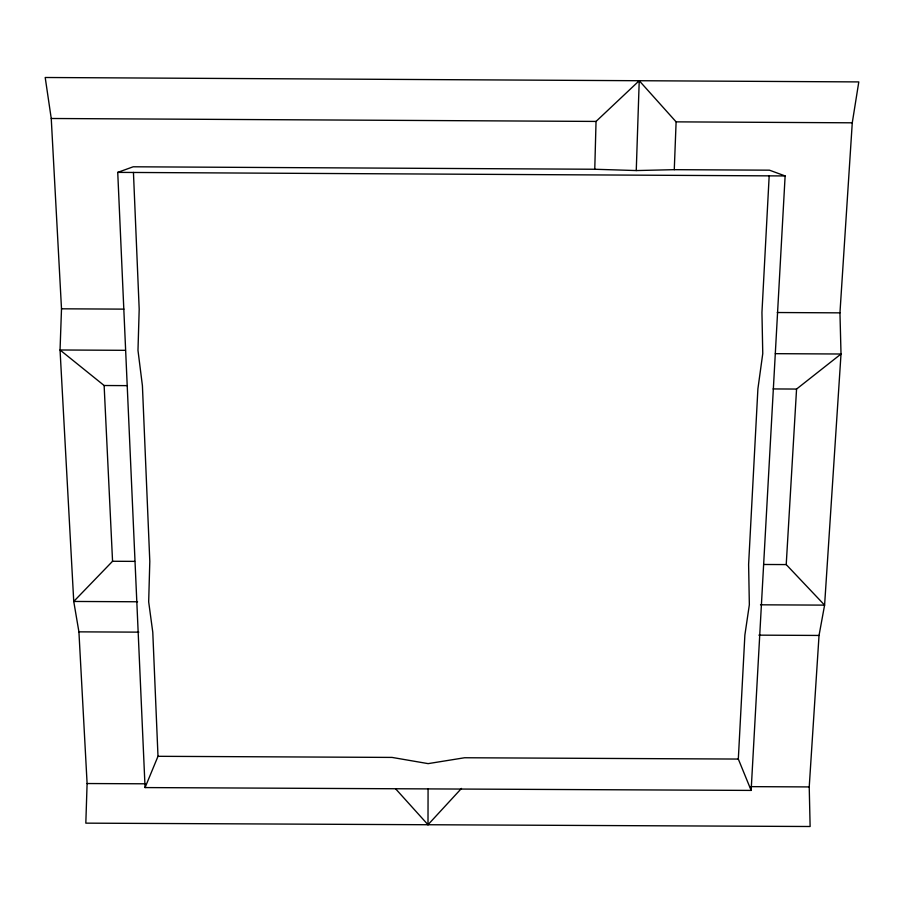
<?xml version="1.0" encoding="UTF-8"?>
<svg xmlns="http://www.w3.org/2000/svg" width="904" height="904" viewBox="0 0 904 904"><rect width="100%" height="100%" fill="white"/><g stroke="black" fill="none" stroke-linecap="round" stroke-linejoin="round"><path stroke-width="1.36" d="M461.492 788.412L427.999 824.73L428.078 788.921M594.764 169.251L596.041 121.43L639.23 80.716L676.113 121.859L674.271 169.669L636.258 170.562L594.764 169.251L133.204 166.788L117.735 172.381L145.069 787.576L751.145 790.412L785.124 175.941L769.473 170.178L674.271 169.669M87.1 783.531L85.823 823.149L810.12 826.505L809.227 786.921L819.035 635.444L824.595 605.126L841.014 354.006L839.952 312.852L852.269 122.808L858.8 81.914L45.2 77.495L51.245 118.492L61.506 308.806L60.048 349.984L73.744 601.454L78.919 631.851L87.1 783.531L145.002 783.802M636.258 170.562L639.23 80.716M751.145 790.412L738.319 759.055L744.873 635.083L749.348 604.753L748.614 564.401L757.902 388.856L762.761 353.611L761.948 312.445L769.18 175.817M760.501 604.81L824.595 605.126L786.22 564.582L796.56 389.059L841.014 354.006L775.338 353.667M145.069 787.576L157.997 756.309L152.776 632.212L148.674 601.827L149.804 561.452L142.414 385.714L137.984 350.39L139.193 309.213L133.442 172.427M134.628 561.373L112.559 561.271L73.744 601.454L137.577 601.77M51.245 118.492L596.041 121.43M676.113 121.859L852.269 122.808M117.735 172.381L785.124 175.941M61.506 308.806L123.927 309.134M777.27 312.524L839.952 312.852M125.464 350.323L60.048 349.984L104.129 385.511L127.374 385.635M773.089 388.935L796.56 389.059M763.936 564.48L786.22 564.582M78.919 631.851L138.843 632.145M758.874 635.15L819.035 635.444M157.997 756.309L392.042 757.416L428.134 763.631L464.588 757.755L738.319 759.055M750.105 786.638L809.227 786.921M395.918 789.147L427.999 824.73M104.129 385.511L112.559 561.271"/></g></svg>
